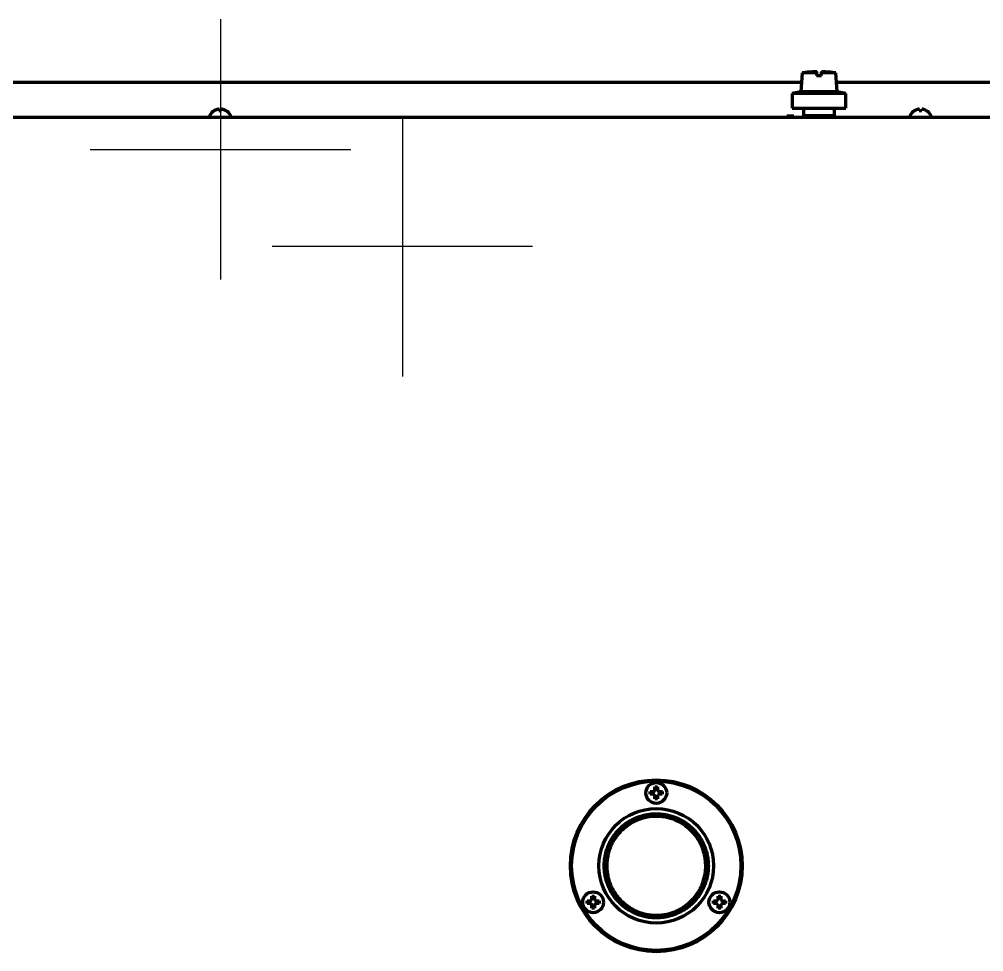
# Model space of a CAD drawing. Header units: inches. Extents: x -3077 to 7201, y 316 to 5463.
# Drawn here: x 3187.7 to 3558.1, y 1000.3 to 1358.5 of the extents above; entities that cross this region are included whole.
import ezdxf

# ---------------------------------------------------------------- set-up
doc = ezdxf.new("R2010")
doc.units = ezdxf.units.IN
doc.layers.add('GEOM', color=7, linetype='Continuous')

# ---------------------------------------------------------------- blocks, each defined once
blk = doc.blocks.new('A$C0B5A562A')
at = {"color": 6}
for p, q in [((0, 50), (0, -50)), ((-50, 0), (50, 0))]:
    blk.add_line(p, q, dxfattribs=at)
blk = doc.blocks.new('A$C76516A4E')
at = {"color": 3}
for p, q in [((0, 50), (0, -50)), ((-50, 0), (50, 0))]:
    blk.add_line(p, q, dxfattribs=at)

msp = doc.modelspace()

# ---------------------------------------------------------------- linework, layer by layer
at = {"linetype": 'Continuous', "lineweight": 70}
for p, q in [((3488.35, 1337.88), (3487.84, 1330.59)), ((3493.85, 1337.88), (3488.35, 1337.88)), ((3493.85, 1337.88), (3493.85, 1336.87)), ((3501.35, 1337.88), (3495.85, 1337.88)), ((3495.85, 1336.87), (3495.85, 1337.88)), ((3501.86, 1330.59), (3501.35, 1337.88)), ((2825.35, 1334.39), (3488.1, 1334.39)), ((3493.85, 1336.87), (3495.85, 1336.87)), ((3501.59, 1334.39), (3704.35, 1334.39)), ((3487.84, 1330.59), (3484.52, 1330)), ((3484.52, 1330), (3484.52, 1324.4)), ((3505.18, 1330), (3484.52, 1330)), ((3501.86, 1330.59), (3487.84, 1330.59)), ((3505.18, 1330), (3501.86, 1330.59)), ((3505.18, 1324.4), (3505.18, 1330)), ((3262.55, 1323.35), (3262.55, 1323.38)), ((3267.15, 1323.38), (3267.15, 1323.35)), ((3484.52, 1324.4), (3494.85, 1324.4)), ((3489.05, 1324.4), (3488.85, 1324.2)), ((3494.85, 1324.2), (3488.85, 1324.2)), ((3488.85, 1324.2), (3488.85, 1321.4)), ((3494.85, 1324.4), (3505.18, 1324.4)), ((3500.85, 1324.2), (3494.85, 1324.2)), ((3500.85, 1324.2), (3500.65, 1324.4)), ((3500.85, 1321.4), (3500.85, 1324.2)), ((3531.55, 1323.35), (3531.55, 1323.38)), ((3536.15, 1323.38), (3536.15, 1323.35)), ((2819.35, 1320.9), (3710.35, 1320.9)), ((3260.85, 1321.5), (3260.85, 1321.3)), ((3268.85, 1321.3), (3268.85, 1321.5)), ((3482.5, 1321.4), (3485.2, 1321.4)), ((3482.5, 1321.4), (3482.5, 1320.9)), ((3485.2, 1320.9), (3485.2, 1321.4)), ((3494.85, 1321.4), (3488.85, 1321.4)), ((3488.85, 1321.4), (3489.35, 1320.9)), ((3500.85, 1321.4), (3494.85, 1321.4)), ((3500.35, 1320.9), (3500.85, 1321.4)), ((3529.85, 1321.5), (3529.85, 1321.3)), ((3537.85, 1321.3), (3537.85, 1321.5)), ((3430.05, 1061.3), (3430.05, 1061.8)), ((3430.05, 1060.8), (3430.05, 1061.3)), ((3434.65, 1061.8), (3434.65, 1061.3)), ((3434.65, 1061.3), (3434.65, 1060.8)), ((3419.85, 1047.61), (3419.85, 1048.91)), ((3444.85, 1048.91), (3444.85, 1047.61)), ((3416.74, 1045.8), (3418.04, 1045.8)), ((3446.66, 1045.8), (3447.96, 1045.8)), ((3412.54, 1034.9), (3412.53, 1034.9)), ((3405.8, 1019.3), (3405.8, 1019.8)), ((3405.8, 1018.8), (3405.8, 1019.3)), ((3410.4, 1019.8), (3410.4, 1019.3)), ((3410.4, 1019.3), (3410.4, 1018.8)), ((3418.04, 1020.8), (3416.74, 1020.8)), ((3419.85, 1017.69), (3419.85, 1018.99)), ((3444.85, 1018.99), (3444.85, 1017.69)), ((3447.96, 1020.8), (3446.66, 1020.8)), ((3454.3, 1019.3), (3454.3, 1019.8)), ((3454.3, 1018.8), (3454.3, 1019.3)), ((3458.9, 1019.8), (3458.9, 1019.3)), ((3458.9, 1019.3), (3458.9, 1018.8))]:
    msp.add_line(p, q, dxfattribs=at)
for centre, radius in [((3432.35, 1033.3), 33), ((3432.35, 1033.3), 32.5), ((3432.35, 1061.3), 4), ((3432.35, 1033.3), 22), ((3408.1, 1019.3), 4), ((3456.6, 1019.3), 4)]:
    msp.add_circle(centre, radius, dxfattribs=at)
for centre, radius, start, end in [((3496.35, 1278.42), 60, 92.3861, 97.663), ((3493.35, 1278.42), 60, 82.337, 87.6114), ((3265.05, 1319.28), 4.8, 121.3727, 149.6988), ((3264.65, 1319.28), 4.8, 30.3012, 58.6273), ((3534.05, 1319.28), 4.8, 121.3727, 149.6988), ((3533.65, 1319.28), 4.8, 30.3012, 58.6273), ((3261.25, 1321.5), 0.4, 149.6988, 180), ((3261.25, 1321.3), 0.4, 180, 270), ((3268.45, 1321.3), 0.4, 270, 0), ((3268.45, 1321.5), 0.4, 0, 30.3012), ((3530.25, 1321.5), 0.4, 149.6988, 180), ((3530.25, 1321.3), 0.4, 180, 270), ((3537.45, 1321.3), 0.4, 270, 0), ((3537.45, 1321.5), 0.4, 0, 30.3012), ((3432.35, 1033.3), 19.88, 60, 130.8581), ((3432.35, 1033.3), 20, 128.6822, 141.3178), ((3432.35, 1033.3), 19.88, 319.0931, 60), ((3432.35, 1033.3), 20, 38.6822, 51.3178), ((3432.35, 1033.3), 19.88, 139.0087, 218.3944), ((3432.35, 1033.3), 19, 131.1395, 138.8605), ((3432.35, 1033.3), 19, 41.1395, 48.8605), ((3432.35, 1033.3), 20, 218.6822, 231.3178), ((3432.35, 1033.3), 19, 221.1395, 228.8605), ((3432.35, 1033.3), 19, 311.1395, 318.8605), ((3432.35, 1033.3), 20, 308.6822, 321.3178), ((3432.35, 1033.3), 19.88, 229.0538, 259.305)]:
    msp.add_arc(centre, radius, start, end, dxfattribs=at)
for points, knots in [([(3493.85, 1338.37), (3493.85, 1338.37), (3493.85, 1338.37), (3493.85, 1338.37), (3493.85, 1338.36), (3493.85, 1338.36), (3493.85, 1338.35), (3493.85, 1338.33), (3493.85, 1338.32), (3493.85, 1338.29), (3493.85, 1338.27), (3493.85, 1338.23), (3493.85, 1338.18), (3493.85, 1338.13), (3493.85, 1338.06), (3493.85, 1337.98), (3493.85, 1337.92), (3493.85, 1337.88)], [0, 0, 0, 0, 0.001093, 0.072443, 0.143794, 0.215144, 0.286495, 0.357845, 0.429196, 0.500546, 0.571897, 0.643247, 0.714598, 0.785948, 0.857299, 0.928649, 1, 1, 1, 1]), ([(3495.85, 1337.88), (3495.85, 1337.92), (3495.85, 1337.98), (3495.85, 1338.06), (3495.85, 1338.13), (3495.85, 1338.18), (3495.85, 1338.23), (3495.85, 1338.27), (3495.85, 1338.29), (3495.85, 1338.32), (3495.85, 1338.33), (3495.85, 1338.35), (3495.85, 1338.36), (3495.85, 1338.36), (3495.85, 1338.37), (3495.85, 1338.37), (3495.85, 1338.37)], [0, 0, 0, 0, 0.071482, 0.142964, 0.214447, 0.285929, 0.357411, 0.428893, 0.500375, 0.571857, 0.64334, 0.714822, 0.786304, 0.857786, 0.929268, 1, 1, 1, 1]), ([(3264.35, 1323.35), (3264.35, 1323.47), (3264.35, 1323.58), (3264.35, 1323.72), (3264.35, 1323.76), (3264.35, 1323.83), (3264.35, 1323.87), (3264.35, 1323.9)], [0, 0, 0, 0, 0.5, 0.5, 0.75, 0.75, 1, 1, 1, 1]), ([(3267.15, 1323.35), (3266.95, 1323.47), (3266.74, 1323.58), (3266.41, 1323.72), (3266.3, 1323.76), (3266.08, 1323.83), (3265.97, 1323.87), (3265.85, 1323.9)], [0, 0, 0, 0, 0.5, 0.5, 0.75, 0.75, 1, 1, 1, 1]), ([(3533.35, 1323.35), (3533.35, 1323.47), (3533.35, 1323.58), (3533.35, 1323.72), (3533.35, 1323.76), (3533.35, 1323.83), (3533.35, 1323.87), (3533.35, 1323.9)], [0, 0, 0, 0, 0.5, 0.5, 0.75, 0.75, 1, 1, 1, 1]), ([(3536.15, 1323.35), (3535.95, 1323.47), (3535.74, 1323.58), (3535.41, 1323.72), (3535.3, 1323.76), (3535.08, 1323.83), (3534.97, 1323.87), (3534.85, 1323.9)], [0, 0, 0, 0, 0.5, 0.5, 0.75, 0.75, 1, 1, 1, 1]), ([(3432.85, 1063.6), (3432.85, 1063.4), (3432.85, 1063.19), (3432.85, 1062.86), (3432.85, 1062.75), (3432.85, 1062.53), (3432.85, 1062.42), (3432.85, 1062.3)], [0, 0, 0, 0, 0.5, 0.5, 0.75, 0.75, 1, 1, 1, 1]), ([(3430.05, 1061.8), (3430.26, 1061.8), (3430.46, 1061.8), (3430.79, 1061.8), (3430.9, 1061.8), (3431.12, 1061.8), (3431.24, 1061.8), (3431.35, 1061.8)], [0, 0, 0, 0, 0.5, 0.5, 0.75, 0.75, 1, 1, 1, 1]), ([(3431.85, 1059), (3431.85, 1059.2), (3431.85, 1059.41), (3431.85, 1059.74), (3431.85, 1059.85), (3431.85, 1060.07), (3431.85, 1060.19), (3431.85, 1060.3)], [0, 0, 0, 0, 0.5, 0.5, 0.75, 0.75, 1, 1, 1, 1]), ([(3434.65, 1060.8), (3434.45, 1060.8), (3434.24, 1060.8), (3433.91, 1060.8), (3433.8, 1060.8), (3433.58, 1060.8), (3433.47, 1060.8), (3433.35, 1060.8)], [0, 0, 0, 0, 0.5, 0.5, 0.75, 0.75, 1, 1, 1, 1]), ([(3419.85, 1048.91), (3419.85, 1048.91), (3419.87, 1048.92), (3419.91, 1048.96), (3419.94, 1048.99), (3420, 1049.03), (3420.01, 1049.04), (3420.03, 1049.06), (3420.07, 1049.09), (3420.12, 1049.12), (3420.21, 1049.19), (3420.27, 1049.24), (3420.42, 1049.35), (3420.5, 1049.41), (3420.68, 1049.54), (3420.77, 1049.61), (3420.96, 1049.74), (3421.06, 1049.81), (3421.26, 1049.95), (3421.37, 1050.02), (3421.59, 1050.16), (3421.7, 1050.23), (3421.88, 1050.34), (3421.97, 1050.39), (3422.06, 1050.45), (3422.12, 1050.48), (3422.15, 1050.5), (3422.42, 1050.66), (3422.67, 1050.81), (3423.19, 1051.08), (3423.46, 1051.22), (3424.02, 1051.48), (3424.3, 1051.61), (3424.73, 1051.79), (3424.88, 1051.85), (3425.1, 1051.94), (3425.18, 1051.97), (3425.33, 1052.03), (3425.41, 1052.06), (3425.79, 1052.2), (3426.09, 1052.3), (3426.72, 1052.49), (3427.04, 1052.58), (3427.67, 1052.75), (3428, 1052.82), (3428.65, 1052.96), (3428.98, 1053.02), (3429.4, 1053.08), (3429.49, 1053.09), (3429.65, 1053.12), (3429.91, 1053.15), (3430.16, 1053.18), (3430.67, 1053.23), (3431.34, 1053.28), (3432.35, 1053.31), (3433.37, 1053.28), (3434.04, 1053.23), (3434.47, 1053.19), (3434.55, 1053.18), (3434.72, 1053.16), (3434.97, 1053.13), (3435.23, 1053.09), (3435.73, 1053.02), (3436.05, 1052.96), (3436.71, 1052.82), (3437.03, 1052.75), (3437.67, 1052.58), (3437.98, 1052.5), (3438.61, 1052.3), (3438.91, 1052.2), (3439.29, 1052.06), (3439.37, 1052.03), (3439.52, 1051.97), (3439.74, 1051.89), (3439.97, 1051.8), (3440.4, 1051.61), (3440.69, 1051.48), (3441.24, 1051.22), (3441.51, 1051.09), (3442.03, 1050.81), (3442.28, 1050.67), (3442.59, 1050.48), (3442.65, 1050.45), (3442.77, 1050.38), (3442.82, 1050.34), (3443, 1050.23), (3443.11, 1050.16), (3443.33, 1050.02), (3443.44, 1049.95), (3443.65, 1049.81), (3443.74, 1049.74), (3443.86, 1049.66), (3443.89, 1049.64), (3443.94, 1049.61), (3444, 1049.56), (3444.07, 1049.51), (3444.2, 1049.41), (3444.28, 1049.36), (3444.43, 1049.24), (3444.5, 1049.19), (3444.57, 1049.13), (3444.59, 1049.12), (3444.62, 1049.1), (3444.63, 1049.09), (3444.67, 1049.06), (3444.69, 1049.04), (3444.76, 1048.99), (3444.79, 1048.96), (3444.82, 1048.94), (3444.83, 1048.93), (3444.84, 1048.93), (3444.84, 1048.92), (3444.85, 1048.92), (3444.85, 1048.91), (3444.85, 1048.91)], [0, 0, 0, 0, 0.015003, 0.015003, 0.030643, 0.030643, 0.034552, 0.034552, 0.038462, 0.046282, 0.046282, 0.061921, 0.061921, 0.07756, 0.07756, 0.0932, 0.0932, 0.108839, 0.108839, 0.124478, 0.124478, 0.140118, 0.140118, 0.147937, 0.151847, 0.151847, 0.155757, 0.155757, 0.187036, 0.187036, 0.218314, 0.218314, 0.249593, 0.249593, 0.265232, 0.265232, 0.273052, 0.273052, 0.280872, 0.280872, 0.31215, 0.31215, 0.343429, 0.343429, 0.374707, 0.374707, 0.405986, 0.405986, 0.413806, 0.413806, 0.421625, 0.437265, 0.437265, 0.468543, 0.499822, 0.531101, 0.562379, 0.562379, 0.570199, 0.570199, 0.578018, 0.593658, 0.593658, 0.624936, 0.624936, 0.656215, 0.656215, 0.687494, 0.687494, 0.718772, 0.718772, 0.726592, 0.726592, 0.734412, 0.750051, 0.750051, 0.78133, 0.78133, 0.812608, 0.812608, 0.843887, 0.843887, 0.851706, 0.851706, 0.859526, 0.859526, 0.875165, 0.875165, 0.890805, 0.890805, 0.906444, 0.906444, 0.910354, 0.910354, 0.914264, 0.922083, 0.922083, 0.937723, 0.937723, 0.953362, 0.953362, 0.957272, 0.957272, 0.961182, 0.961182, 0.969001, 0.969001, 0.984641, 0.984641, 0.98855, 0.98855, 0.99246, 0.99246, 1, 1, 1, 1]), ([(3444.85, 1047.61), (3444.85, 1047.61), (3444.84, 1047.62), (3444.79, 1047.66), (3444.76, 1047.69), (3444.7, 1047.74), (3444.69, 1047.75), (3444.67, 1047.77), (3444.63, 1047.8), (3444.59, 1047.84), (3444.5, 1047.91), (3444.43, 1047.97), (3444.32, 1048.06), (3444.28, 1048.09), (3444.22, 1048.14), (3444.2, 1048.16), (3444.15, 1048.19), (3444.13, 1048.21), (3444.02, 1048.29), (3443.93, 1048.36), (3443.74, 1048.51), (3443.65, 1048.58), (3443.44, 1048.73), (3443.34, 1048.8), (3443.12, 1048.96), (3443.01, 1049.03), (3442.83, 1049.15), (3442.78, 1049.19), (3442.69, 1049.24), (3442.66, 1049.26), (3442.6, 1049.3), (3442.57, 1049.32), (3442.29, 1049.49), (3442.04, 1049.65), (3441.53, 1049.94), (3441.26, 1050.09), (3440.71, 1050.37), (3440.43, 1050.5), (3439.99, 1050.7), (3439.85, 1050.76), (3439.62, 1050.86), (3439.55, 1050.89), (3439.4, 1050.95), (3439.32, 1050.98), (3438.94, 1051.13), (3438.63, 1051.24), (3438.01, 1051.44), (3437.69, 1051.54), (3437.05, 1051.71), (3436.73, 1051.79), (3436.07, 1051.94), (3435.73, 1052), (3435.31, 1052.07), (3435.23, 1052.08), (3435.06, 1052.11), (3434.81, 1052.14), (3434.55, 1052.17), (3434.04, 1052.23), (3433.37, 1052.28), (3432.69, 1052.3), (3432.01, 1052.3), (3431.66, 1052.29), (3431.15, 1052.26), (3430.9, 1052.25), (3430.64, 1052.22), (3430.47, 1052.21), (3430.38, 1052.2), (3429.96, 1052.15), (3429.62, 1052.11), (3428.95, 1052), (3428.62, 1051.93), (3427.97, 1051.79), (3427.64, 1051.71), (3427, 1051.54), (3426.69, 1051.44), (3426.22, 1051.28), (3426.06, 1051.23), (3425.83, 1051.15), (3425.75, 1051.12), (3425.6, 1051.06), (3425.52, 1051.03), (3425.14, 1050.88), (3424.85, 1050.76), (3424.27, 1050.5), (3423.99, 1050.36), (3423.44, 1050.09), (3423.18, 1049.94), (3422.66, 1049.65), (3422.41, 1049.5), (3422.11, 1049.31), (3422.05, 1049.27), (3421.93, 1049.19), (3421.88, 1049.15), (3421.7, 1049.04), (3421.59, 1048.96), (3421.37, 1048.81), (3421.26, 1048.73), (3421.06, 1048.58), (3420.96, 1048.51), (3420.84, 1048.42), (3420.82, 1048.4), (3420.77, 1048.36), (3420.75, 1048.34), (3420.68, 1048.29), (3420.63, 1048.26), (3420.51, 1048.16), (3420.43, 1048.09), (3420.28, 1047.97), (3420.21, 1047.91), (3420.12, 1047.84), (3420.09, 1047.81), (3420.05, 1047.78), (3420.04, 1047.77), (3420.01, 1047.75), (3420, 1047.74), (3419.95, 1047.69), (3419.91, 1047.66), (3419.86, 1047.62), (3419.85, 1047.61), (3419.85, 1047.61)], [0, 0, 0, 0, 0.015015, 0.015015, 0.030652, 0.030652, 0.034561, 0.034561, 0.03847, 0.046289, 0.046289, 0.061926, 0.061926, 0.069744, 0.069744, 0.073654, 0.073654, 0.077563, 0.077563, 0.0932, 0.0932, 0.108837, 0.108837, 0.124474, 0.124474, 0.140111, 0.140111, 0.147929, 0.147929, 0.151839, 0.151839, 0.155748, 0.155748, 0.187022, 0.187022, 0.218296, 0.218296, 0.24957, 0.24957, 0.265207, 0.265207, 0.273025, 0.273025, 0.280844, 0.280844, 0.312118, 0.312118, 0.343392, 0.343392, 0.374666, 0.374666, 0.40594, 0.40594, 0.413758, 0.413758, 0.421577, 0.437214, 0.437214, 0.468488, 0.499762, 0.499762, 0.531036, 0.531036, 0.546673, 0.554491, 0.554491, 0.56231, 0.56231, 0.593584, 0.593584, 0.624858, 0.624858, 0.656132, 0.656132, 0.687406, 0.687406, 0.703043, 0.703043, 0.710861, 0.710861, 0.71868, 0.71868, 0.749954, 0.749954, 0.781228, 0.781228, 0.812502, 0.812502, 0.843776, 0.843776, 0.851594, 0.851594, 0.859413, 0.859413, 0.87505, 0.87505, 0.890687, 0.890687, 0.906324, 0.906324, 0.910233, 0.910233, 0.914142, 0.914142, 0.921961, 0.921961, 0.937597, 0.937597, 0.953234, 0.953234, 0.961053, 0.961053, 0.964962, 0.964962, 0.968871, 0.968871, 0.984508, 0.984508, 1, 1, 1, 1]), ([(3416.74, 1020.8), (3416.74, 1020.8), (3416.73, 1020.81), (3416.69, 1020.86), (3416.67, 1020.89), (3416.62, 1020.95), (3416.61, 1020.96), (3416.6, 1020.98), (3416.57, 1021.02), (3416.53, 1021.06), (3416.46, 1021.16), (3416.41, 1021.22), (3416.3, 1021.37), (3416.24, 1021.45), (3416.11, 1021.63), (3416.05, 1021.72), (3415.91, 1021.91), (3415.85, 1022.01), (3415.71, 1022.21), (3415.64, 1022.32), (3415.5, 1022.54), (3415.42, 1022.65), (3415.32, 1022.82), (3415.26, 1022.91), (3415.21, 1023), (3415.17, 1023.06), (3415.15, 1023.09), (3414.99, 1023.37), (3414.85, 1023.62), (3414.57, 1024.14), (3414.43, 1024.41), (3414.17, 1024.96), (3414.04, 1025.24), (3413.86, 1025.68), (3413.8, 1025.83), (3413.71, 1026.05), (3413.68, 1026.12), (3413.63, 1026.28), (3413.6, 1026.35), (3413.46, 1026.73), (3413.35, 1027.04), (3413.16, 1027.66), (3413.07, 1027.98), (3412.91, 1028.62), (3412.83, 1028.94), (3412.7, 1029.6), (3412.64, 1029.93), (3412.57, 1030.35), (3412.56, 1030.43), (3412.54, 1030.6), (3412.5, 1030.85), (3412.47, 1031.1), (3412.42, 1031.61), (3412.39, 1031.95), (3412.37, 1032.46), (3412.36, 1032.63), (3412.35, 1032.97), (3412.35, 1033.14), (3412.35, 1033.66), (3412.36, 1034), (3412.4, 1034.68), (3412.45, 1035.35), (3412.53, 1036.01), (3412.64, 1036.68), (3412.7, 1037.01), (3412.8, 1037.5), (3412.83, 1037.66), (3412.89, 1037.9), (3412.91, 1037.98), (3412.95, 1038.15), (3412.97, 1038.23), (3413.07, 1038.63), (3413.16, 1038.95), (3413.36, 1039.57), (3413.46, 1039.87), (3413.68, 1040.47), (3413.8, 1040.77), (3414.04, 1041.35), (3414.17, 1041.63), (3414.36, 1042.04), (3414.43, 1042.18), (3414.53, 1042.38), (3414.57, 1042.45), (3414.64, 1042.58), (3414.67, 1042.65), (3414.85, 1042.98), (3414.99, 1043.23), (3415.21, 1043.6), (3415.28, 1043.72), (3415.42, 1043.95), (3415.49, 1044.06), (3415.6, 1044.23), (3415.64, 1044.28), (3415.71, 1044.39), (3415.74, 1044.44), (3415.85, 1044.6), (3415.91, 1044.7), (3416.05, 1044.89), (3416.11, 1044.98), (3416.24, 1045.15), (3416.3, 1045.23), (3416.37, 1045.32), (3416.38, 1045.34), (3416.41, 1045.38), (3416.42, 1045.39), (3416.46, 1045.44), (3416.49, 1045.48), (3416.56, 1045.57), (3416.6, 1045.62), (3416.65, 1045.69), (3416.66, 1045.71), (3416.68, 1045.73), (3416.69, 1045.74), (3416.7, 1045.75), (3416.71, 1045.76), (3416.73, 1045.79), (3416.74, 1045.8), (3416.74, 1045.8)], [0, 0, 0, 0, 0.015001, 0.015001, 0.030638, 0.030638, 0.034548, 0.034548, 0.038457, 0.046276, 0.046276, 0.061913, 0.061913, 0.07755, 0.07755, 0.093188, 0.093188, 0.108825, 0.108825, 0.124463, 0.124463, 0.1401, 0.1401, 0.147919, 0.151828, 0.151828, 0.155737, 0.155737, 0.187012, 0.187012, 0.218287, 0.218287, 0.249561, 0.249561, 0.265199, 0.265199, 0.273017, 0.273017, 0.280836, 0.280836, 0.312111, 0.312111, 0.343385, 0.343385, 0.37466, 0.37466, 0.405935, 0.405935, 0.413753, 0.413753, 0.421572, 0.437209, 0.437209, 0.468484, 0.468484, 0.484122, 0.484122, 0.499759, 0.499759, 0.531034, 0.531034, 0.562308, 0.593583, 0.593583, 0.624858, 0.624858, 0.640495, 0.640495, 0.648314, 0.648314, 0.656132, 0.656132, 0.687407, 0.687407, 0.718682, 0.718682, 0.749956, 0.749956, 0.781231, 0.781231, 0.796868, 0.796868, 0.804687, 0.804687, 0.812506, 0.812506, 0.84378, 0.84378, 0.859418, 0.859418, 0.875055, 0.875055, 0.882874, 0.882874, 0.890693, 0.890693, 0.90633, 0.90633, 0.921967, 0.921967, 0.937605, 0.937605, 0.941514, 0.941514, 0.945423, 0.945423, 0.953242, 0.953242, 0.968879, 0.968879, 0.976698, 0.976698, 0.980607, 0.980607, 0.984517, 0.984517, 1, 1, 1, 1]), ([(3418.04, 1045.8), (3418.04, 1045.8), (3418.03, 1045.79), (3417.99, 1045.74), (3417.96, 1045.71), (3417.91, 1045.65), (3417.9, 1045.64), (3417.88, 1045.62), (3417.85, 1045.58), (3417.82, 1045.54), (3417.74, 1045.44), (3417.68, 1045.38), (3417.59, 1045.27), (3417.56, 1045.23), (3417.51, 1045.17), (3417.5, 1045.15), (3417.46, 1045.1), (3417.45, 1045.08), (3417.36, 1044.97), (3417.29, 1044.88), (3417.15, 1044.7), (3417.07, 1044.6), (3416.93, 1044.39), (3416.85, 1044.29), (3416.7, 1044.07), (3416.62, 1043.96), (3416.51, 1043.79), (3416.47, 1043.73), (3416.41, 1043.64), (3416.39, 1043.61), (3416.35, 1043.55), (3416.33, 1043.52), (3416.16, 1043.25), (3416.01, 1043), (3415.71, 1042.48), (3415.57, 1042.21), (3415.29, 1041.66), (3415.15, 1041.38), (3414.96, 1040.95), (3414.89, 1040.8), (3414.8, 1040.58), (3414.77, 1040.5), (3414.71, 1040.35), (3414.68, 1040.28), (3414.53, 1039.9), (3414.42, 1039.59), (3414.21, 1038.97), (3414.12, 1038.65), (3413.94, 1038.01), (3413.86, 1037.68), (3413.72, 1037.03), (3413.65, 1036.69), (3413.59, 1036.27), (3413.57, 1036.19), (3413.55, 1036.02), (3413.51, 1035.77), (3413.48, 1035.51), (3413.43, 1035), (3413.4, 1034.66), (3413.37, 1034.15), (3413.36, 1033.98), (3413.35, 1033.63), (3413.35, 1033.46), (3413.35, 1032.94), (3413.36, 1032.6), (3413.4, 1031.92), (3413.46, 1031.24), (3413.55, 1030.57), (3413.65, 1029.91), (3413.72, 1029.58), (3413.83, 1029.08), (3413.86, 1028.92), (3413.92, 1028.67), (3413.94, 1028.59), (3413.99, 1028.43), (3414.01, 1028.35), (3414.12, 1027.95), (3414.22, 1027.63), (3414.42, 1027.01), (3414.53, 1026.7), (3414.77, 1026.1), (3414.89, 1025.81), (3415.15, 1025.23), (3415.28, 1024.95), (3415.5, 1024.53), (3415.57, 1024.4), (3415.71, 1024.13), (3415.79, 1023.99), (3416.01, 1023.6), (3416.16, 1023.35), (3416.39, 1022.99), (3416.47, 1022.88), (3416.62, 1022.65), (3416.7, 1022.53), (3416.81, 1022.37), (3416.85, 1022.32), (3416.91, 1022.24), (3416.92, 1022.21), (3416.96, 1022.16), (3416.98, 1022.13), (3417.07, 1022), (3417.15, 1021.91), (3417.29, 1021.72), (3417.36, 1021.63), (3417.5, 1021.46), (3417.56, 1021.38), (3417.64, 1021.28), (3417.65, 1021.26), (3417.68, 1021.23), (3417.72, 1021.17), (3417.77, 1021.13), (3417.84, 1021.04), (3417.89, 1020.98), (3417.93, 1020.93), (3417.94, 1020.92), (3417.96, 1020.9), (3417.97, 1020.89), (3417.99, 1020.86), (3418, 1020.85), (3418.03, 1020.81), (3418.04, 1020.8), (3418.04, 1020.8)], [0, 0, 0, 0, 0.015014, 0.015014, 0.030651, 0.030651, 0.034561, 0.034561, 0.03847, 0.046288, 0.046288, 0.061925, 0.061925, 0.069744, 0.069744, 0.073653, 0.073653, 0.077562, 0.077562, 0.093199, 0.093199, 0.108837, 0.108837, 0.124474, 0.124474, 0.140111, 0.140111, 0.147929, 0.147929, 0.151838, 0.151838, 0.155748, 0.155748, 0.187022, 0.187022, 0.218296, 0.218296, 0.24957, 0.24957, 0.265207, 0.265207, 0.273025, 0.273025, 0.280844, 0.280844, 0.312118, 0.312118, 0.343392, 0.343392, 0.374666, 0.374666, 0.40594, 0.40594, 0.413759, 0.413759, 0.421577, 0.437214, 0.437214, 0.468488, 0.468488, 0.484125, 0.484125, 0.499762, 0.499762, 0.531036, 0.531036, 0.56231, 0.593584, 0.593584, 0.624858, 0.624858, 0.640495, 0.640495, 0.648314, 0.648314, 0.656132, 0.656132, 0.687406, 0.687406, 0.718681, 0.718681, 0.749955, 0.749955, 0.781229, 0.781229, 0.796866, 0.796866, 0.812503, 0.812503, 0.843777, 0.843777, 0.859414, 0.859414, 0.875051, 0.875051, 0.882869, 0.882869, 0.886779, 0.886779, 0.890688, 0.890688, 0.906325, 0.906325, 0.921962, 0.921962, 0.937599, 0.937599, 0.941508, 0.941508, 0.945417, 0.953236, 0.953236, 0.968873, 0.968873, 0.972782, 0.972782, 0.976691, 0.976691, 0.98451, 0.98451, 1, 1, 1, 1]), ([(3446.66, 1020.8), (3446.66, 1020.8), (3446.67, 1020.81), (3446.71, 1020.86), (3446.74, 1020.89), (3446.79, 1020.95), (3446.8, 1020.96), (3446.82, 1020.99), (3446.85, 1021.02), (3446.89, 1021.07), (3446.97, 1021.16), (3447.02, 1021.23), (3447.11, 1021.34), (3447.14, 1021.38), (3447.19, 1021.44), (3447.21, 1021.46), (3447.24, 1021.5), (3447.26, 1021.52), (3447.34, 1021.63), (3447.41, 1021.72), (3447.56, 1021.91), (3447.63, 1022), (3447.78, 1022.21), (3447.85, 1022.31), (3448.01, 1022.53), (3448.08, 1022.64), (3448.2, 1022.82), (3448.24, 1022.88), (3448.29, 1022.96), (3448.31, 1022.99), (3448.35, 1023.05), (3448.37, 1023.08), (3448.54, 1023.36), (3448.7, 1023.61), (3448.99, 1024.12), (3449.14, 1024.39), (3449.42, 1024.94), (3449.55, 1025.22), (3449.75, 1025.65), (3449.81, 1025.8), (3449.9, 1026.02), (3449.93, 1026.1), (3450, 1026.25), (3450.03, 1026.32), (3450.17, 1026.7), (3450.28, 1027.01), (3450.49, 1027.64), (3450.59, 1027.95), (3450.76, 1028.59), (3450.84, 1028.92), (3450.99, 1029.57), (3451.05, 1029.91), (3451.12, 1030.33), (3451.13, 1030.41), (3451.16, 1030.58), (3451.19, 1030.84), (3451.22, 1031.09), (3451.28, 1031.6), (3451.31, 1031.94), (3451.33, 1032.45), (3451.34, 1032.63), (3451.35, 1032.97), (3451.35, 1033.14), (3451.35, 1033.66), (3451.34, 1034), (3451.3, 1034.68), (3451.25, 1035.36), (3451.16, 1036.03), (3451.05, 1036.7), (3450.99, 1037.03), (3450.88, 1037.52), (3450.84, 1037.68), (3450.78, 1037.93), (3450.76, 1038.01), (3450.72, 1038.17), (3450.7, 1038.25), (3450.58, 1038.66), (3450.49, 1038.97), (3450.28, 1039.6), (3450.17, 1039.9), (3449.94, 1040.5), (3449.81, 1040.79), (3449.56, 1041.37), (3449.42, 1041.65), (3449.21, 1042.07), (3449.14, 1042.2), (3448.99, 1042.47), (3448.92, 1042.61), (3448.69, 1043), (3448.54, 1043.25), (3448.31, 1043.61), (3448.24, 1043.73), (3448.08, 1043.96), (3448.01, 1044.07), (3447.89, 1044.23), (3447.86, 1044.29), (3447.8, 1044.36), (3447.78, 1044.39), (3447.74, 1044.44), (3447.72, 1044.47), (3447.63, 1044.6), (3447.56, 1044.7), (3447.41, 1044.89), (3447.34, 1044.98), (3447.21, 1045.15), (3447.14, 1045.23), (3447.07, 1045.32), (3447.05, 1045.34), (3447.02, 1045.37), (3446.98, 1045.43), (3446.94, 1045.48), (3446.86, 1045.57), (3446.82, 1045.62), (3446.77, 1045.67), (3446.76, 1045.68), (3446.74, 1045.7), (3446.74, 1045.71), (3446.71, 1045.74), (3446.7, 1045.75), (3446.67, 1045.79), (3446.66, 1045.8), (3446.66, 1045.8)], [0, 0, 0, 0, 0.015014, 0.015014, 0.030651, 0.030651, 0.034561, 0.034561, 0.03847, 0.046288, 0.046288, 0.061925, 0.061925, 0.069744, 0.069744, 0.073653, 0.073653, 0.077562, 0.077562, 0.093199, 0.093199, 0.108837, 0.108837, 0.124474, 0.124474, 0.140111, 0.140111, 0.147929, 0.147929, 0.151838, 0.151838, 0.155748, 0.155748, 0.187022, 0.187022, 0.218296, 0.218296, 0.24957, 0.24957, 0.265207, 0.265207, 0.273025, 0.273025, 0.280844, 0.280844, 0.312118, 0.312118, 0.343392, 0.343392, 0.374666, 0.374666, 0.40594, 0.40594, 0.413759, 0.413759, 0.421577, 0.437214, 0.437214, 0.468488, 0.468488, 0.484125, 0.484125, 0.499762, 0.499762, 0.531036, 0.531036, 0.56231, 0.593584, 0.593584, 0.624858, 0.624858, 0.640495, 0.640495, 0.648314, 0.648314, 0.656132, 0.656132, 0.687406, 0.687406, 0.718681, 0.718681, 0.749955, 0.749955, 0.781229, 0.781229, 0.796866, 0.796866, 0.812503, 0.812503, 0.843777, 0.843777, 0.859414, 0.859414, 0.875051, 0.875051, 0.882869, 0.882869, 0.886779, 0.886779, 0.890688, 0.890688, 0.906325, 0.906325, 0.921962, 0.921962, 0.937599, 0.937599, 0.941508, 0.941508, 0.945417, 0.953236, 0.953236, 0.968873, 0.968873, 0.972782, 0.972782, 0.976691, 0.976691, 0.98451, 0.98451, 1, 1, 1, 1]), ([(3447.96, 1045.8), (3447.97, 1045.8), (3447.98, 1045.79), (3448.01, 1045.74), (3448.04, 1045.71), (3448.08, 1045.65), (3448.09, 1045.64), (3448.11, 1045.62), (3448.14, 1045.58), (3448.17, 1045.54), (3448.24, 1045.45), (3448.29, 1045.38), (3448.41, 1045.23), (3448.47, 1045.15), (3448.59, 1044.98), (3448.66, 1044.88), (3448.79, 1044.69), (3448.86, 1044.6), (3449, 1044.39), (3449.07, 1044.28), (3449.21, 1044.06), (3449.28, 1043.95), (3449.39, 1043.78), (3449.44, 1043.69), (3449.5, 1043.6), (3449.53, 1043.54), (3449.55, 1043.51), (3449.71, 1043.23), (3449.86, 1042.98), (3450.13, 1042.46), (3450.27, 1042.19), (3450.53, 1041.64), (3450.66, 1041.36), (3450.84, 1040.92), (3450.9, 1040.77), (3450.99, 1040.55), (3451.02, 1040.48), (3451.08, 1040.33), (3451.11, 1040.25), (3451.25, 1039.87), (3451.35, 1039.56), (3451.54, 1038.94), (3451.63, 1038.62), (3451.8, 1037.98), (3451.87, 1037.66), (3452.01, 1037.01), (3452.07, 1036.67), (3452.13, 1036.26), (3452.15, 1036.17), (3452.17, 1036), (3452.2, 1035.75), (3452.23, 1035.5), (3452.28, 1034.99), (3452.31, 1034.65), (3452.34, 1034.14), (3452.34, 1033.97), (3452.35, 1033.63), (3452.35, 1033.46), (3452.35, 1032.94), (3452.34, 1032.6), (3452.31, 1031.93), (3452.26, 1031.25), (3452.17, 1030.59), (3452.07, 1029.93), (3452.01, 1029.6), (3451.91, 1029.11), (3451.87, 1028.94), (3451.82, 1028.7), (3451.8, 1028.62), (3451.76, 1028.46), (3451.74, 1028.37), (3451.63, 1027.97), (3451.54, 1027.66), (3451.35, 1027.03), (3451.24, 1026.73), (3451.02, 1026.13), (3450.91, 1025.83), (3450.67, 1025.26), (3450.54, 1024.97), (3450.34, 1024.56), (3450.27, 1024.42), (3450.17, 1024.22), (3450.14, 1024.15), (3450.07, 1024.02), (3450.03, 1023.95), (3449.86, 1023.62), (3449.71, 1023.37), (3449.5, 1023.01), (3449.43, 1022.89), (3449.28, 1022.65), (3449.21, 1022.54), (3449.1, 1022.38), (3449.07, 1022.32), (3449, 1022.21), (3448.96, 1022.16), (3448.86, 1022.01), (3448.79, 1021.91), (3448.66, 1021.72), (3448.59, 1021.63), (3448.47, 1021.45), (3448.41, 1021.37), (3448.34, 1021.28), (3448.32, 1021.26), (3448.3, 1021.23), (3448.28, 1021.21), (3448.24, 1021.16), (3448.22, 1021.13), (3448.15, 1021.03), (3448.11, 1020.98), (3448.06, 1020.92), (3448.04, 1020.9), (3448.02, 1020.87), (3448.01, 1020.86), (3448, 1020.85), (3448, 1020.84), (3447.97, 1020.81), (3447.96, 1020.8), (3447.96, 1020.8)], [0, 0, 0, 0, 0.015001, 0.015001, 0.030638, 0.030638, 0.034548, 0.034548, 0.038457, 0.046276, 0.046276, 0.061913, 0.061913, 0.07755, 0.07755, 0.093188, 0.093188, 0.108825, 0.108825, 0.124463, 0.124463, 0.1401, 0.1401, 0.147919, 0.151828, 0.151828, 0.155737, 0.155737, 0.187012, 0.187012, 0.218287, 0.218287, 0.249561, 0.249561, 0.265199, 0.265199, 0.273017, 0.273017, 0.280836, 0.280836, 0.312111, 0.312111, 0.343385, 0.343385, 0.37466, 0.37466, 0.405935, 0.405935, 0.413753, 0.413753, 0.421572, 0.437209, 0.437209, 0.468484, 0.468484, 0.484122, 0.484122, 0.499759, 0.499759, 0.531034, 0.531034, 0.562308, 0.593583, 0.593583, 0.624858, 0.624858, 0.640495, 0.640495, 0.648314, 0.648314, 0.656132, 0.656132, 0.687407, 0.687407, 0.718682, 0.718682, 0.749956, 0.749956, 0.781231, 0.781231, 0.796868, 0.796868, 0.804687, 0.804687, 0.812506, 0.812506, 0.84378, 0.84378, 0.859418, 0.859418, 0.875055, 0.875055, 0.882874, 0.882874, 0.890693, 0.890693, 0.90633, 0.90633, 0.921967, 0.921967, 0.937605, 0.937605, 0.941514, 0.941514, 0.945423, 0.945423, 0.953242, 0.953242, 0.968879, 0.968879, 0.976698, 0.976698, 0.980607, 0.980607, 0.984517, 0.984517, 1, 1, 1, 1]), ([(3405.8, 1019.8), (3406.01, 1019.8), (3406.22, 1019.8), (3406.54, 1019.8), (3406.65, 1019.8), (3406.87, 1019.8), (3406.99, 1019.8), (3407.1, 1019.8)], [0, 0, 0, 0, 0.5, 0.5, 0.75, 0.75, 1, 1, 1, 1]), ([(3408.6, 1021.6), (3408.6, 1021.4), (3408.6, 1021.19), (3408.6, 1020.86), (3408.6, 1020.75), (3408.6, 1020.53), (3408.6, 1020.42), (3408.6, 1020.3)], [0, 0, 0, 0, 0.5, 0.5, 0.75, 0.75, 1, 1, 1, 1]), ([(3410.4, 1018.8), (3410.2, 1018.8), (3409.99, 1018.8), (3409.67, 1018.8), (3409.56, 1018.8), (3409.33, 1018.8), (3409.22, 1018.8), (3409.1, 1018.8)], [0, 0, 0, 0, 0.5, 0.5, 0.75, 0.75, 1, 1, 1, 1]), ([(3419.85, 1018.99), (3419.85, 1018.99), (3419.87, 1018.98), (3419.91, 1018.94), (3419.95, 1018.91), (3420, 1018.86), (3420.01, 1018.85), (3420.04, 1018.83), (3420.08, 1018.8), (3420.12, 1018.76), (3420.21, 1018.69), (3420.28, 1018.63), (3420.39, 1018.54), (3420.43, 1018.51), (3420.49, 1018.46), (3420.51, 1018.44), (3420.55, 1018.41), (3420.57, 1018.39), (3420.68, 1018.31), (3420.77, 1018.24), (3420.96, 1018.1), (3421.06, 1018.02), (3421.26, 1017.87), (3421.37, 1017.8), (3421.59, 1017.65), (3421.7, 1017.57), (3421.87, 1017.45), (3421.93, 1017.41), (3422.02, 1017.36), (3422.05, 1017.34), (3422.11, 1017.3), (3422.14, 1017.28), (3422.41, 1017.11), (3422.66, 1016.96), (3423.18, 1016.66), (3423.45, 1016.52), (3423.99, 1016.23), (3424.28, 1016.1), (3424.71, 1015.9), (3424.86, 1015.84), (3425.08, 1015.75), (3425.16, 1015.72), (3425.31, 1015.65), (3425.38, 1015.62), (3425.76, 1015.48), (3426.07, 1015.37), (3426.7, 1015.16), (3427.01, 1015.06), (3427.65, 1014.89), (3427.98, 1014.81), (3428.64, 1014.66), (3428.97, 1014.6), (3429.39, 1014.53), (3429.48, 1014.52), (3429.64, 1014.49), (3429.9, 1014.46), (3430.15, 1014.43), (3430.66, 1014.37), (3431.34, 1014.32), (3432.02, 1014.3), (3432.7, 1014.3), (3433.04, 1014.31), (3433.55, 1014.34), (3433.81, 1014.36), (3434.06, 1014.38), (3434.23, 1014.39), (3434.32, 1014.4), (3434.75, 1014.45), (3435.08, 1014.5), (3435.75, 1014.6), (3436.08, 1014.67), (3436.74, 1014.81), (3437.06, 1014.89), (3437.7, 1015.07), (3438.02, 1015.16), (3438.49, 1015.32), (3438.64, 1015.37), (3438.88, 1015.46), (3438.95, 1015.48), (3439.11, 1015.54), (3439.18, 1015.57), (3439.56, 1015.72), (3439.86, 1015.84), (3440.43, 1016.1), (3440.71, 1016.24), (3441.26, 1016.52), (3441.53, 1016.66), (3442.04, 1016.95), (3442.29, 1017.11), (3442.59, 1017.3), (3442.65, 1017.33), (3442.77, 1017.41), (3442.83, 1017.45), (3443, 1017.57), (3443.12, 1017.64), (3443.34, 1017.8), (3443.44, 1017.87), (3443.65, 1018.02), (3443.75, 1018.1), (3443.87, 1018.19), (3443.89, 1018.2), (3443.94, 1018.24), (3443.96, 1018.26), (3444.03, 1018.31), (3444.07, 1018.35), (3444.2, 1018.45), (3444.28, 1018.51), (3444.43, 1018.63), (3444.5, 1018.69), (3444.59, 1018.76), (3444.61, 1018.79), (3444.65, 1018.82), (3444.67, 1018.83), (3444.69, 1018.85), (3444.7, 1018.86), (3444.76, 1018.91), (3444.79, 1018.94), (3444.84, 1018.98), (3444.85, 1018.99), (3444.85, 1018.99)], [0, 0, 0, 0, 0.015015, 0.015015, 0.030652, 0.030652, 0.034561, 0.034561, 0.03847, 0.046289, 0.046289, 0.061926, 0.061926, 0.069744, 0.069744, 0.073654, 0.073654, 0.077563, 0.077563, 0.0932, 0.0932, 0.108837, 0.108837, 0.124474, 0.124474, 0.140111, 0.140111, 0.147929, 0.147929, 0.151839, 0.151839, 0.155748, 0.155748, 0.187022, 0.187022, 0.218296, 0.218296, 0.24957, 0.24957, 0.265207, 0.265207, 0.273025, 0.273025, 0.280844, 0.280844, 0.312118, 0.312118, 0.343392, 0.343392, 0.374666, 0.374666, 0.40594, 0.40594, 0.413758, 0.413758, 0.421577, 0.437214, 0.437214, 0.468488, 0.499762, 0.499762, 0.531036, 0.531036, 0.546673, 0.554491, 0.554491, 0.56231, 0.56231, 0.593584, 0.593584, 0.624858, 0.624858, 0.656132, 0.656132, 0.687406, 0.687406, 0.703043, 0.703043, 0.710861, 0.710861, 0.71868, 0.71868, 0.749954, 0.749954, 0.781228, 0.781228, 0.812502, 0.812502, 0.843776, 0.843776, 0.851594, 0.851594, 0.859413, 0.859413, 0.87505, 0.87505, 0.890687, 0.890687, 0.906324, 0.906324, 0.910233, 0.910233, 0.914142, 0.914142, 0.921961, 0.921961, 0.937597, 0.937597, 0.953234, 0.953234, 0.961053, 0.961053, 0.964962, 0.964962, 0.968871, 0.968871, 0.984508, 0.984508, 1, 1, 1, 1]), ([(3454.3, 1019.8), (3454.5, 1019.8), (3454.71, 1019.8), (3455.04, 1019.8), (3455.15, 1019.8), (3455.37, 1019.8), (3455.49, 1019.8), (3455.6, 1019.8)], [0, 0, 0, 0, 0.5, 0.5, 0.75, 0.75, 1, 1, 1, 1]), ([(3457.1, 1021.6), (3457.1, 1021.4), (3457.1, 1021.19), (3457.1, 1020.86), (3457.1, 1020.75), (3457.1, 1020.53), (3457.1, 1020.42), (3457.1, 1020.3)], [0, 0, 0, 0, 0.5, 0.5, 0.75, 0.75, 1, 1, 1, 1]), ([(3458.9, 1018.8), (3458.7, 1018.8), (3458.49, 1018.8), (3458.16, 1018.8), (3458.05, 1018.8), (3457.83, 1018.8), (3457.72, 1018.8), (3457.6, 1018.8)], [0, 0, 0, 0, 0.5, 0.5, 0.75, 0.75, 1, 1, 1, 1]), ([(3407.6, 1017), (3407.6, 1017.2), (3407.6, 1017.41), (3407.6, 1017.74), (3407.6, 1017.85), (3407.6, 1018.07), (3407.6, 1018.19), (3407.6, 1018.3)], [0, 0, 0, 0, 0.5, 0.5, 0.75, 0.75, 1, 1, 1, 1]), ([(3444.85, 1017.69), (3444.85, 1017.69), (3444.84, 1017.68), (3444.79, 1017.64), (3444.76, 1017.62), (3444.71, 1017.57), (3444.69, 1017.56), (3444.67, 1017.54), (3444.63, 1017.51), (3444.59, 1017.48), (3444.5, 1017.41), (3444.43, 1017.36), (3444.28, 1017.25), (3444.2, 1017.19), (3444.03, 1017.06), (3443.94, 1017), (3443.74, 1016.86), (3443.65, 1016.79), (3443.44, 1016.66), (3443.33, 1016.59), (3443.11, 1016.44), (3443, 1016.37), (3442.83, 1016.26), (3442.74, 1016.21), (3442.65, 1016.16), (3442.59, 1016.12), (3442.56, 1016.1), (3442.28, 1015.94), (3442.03, 1015.8), (3441.51, 1015.52), (3441.24, 1015.38), (3440.69, 1015.12), (3440.41, 1014.99), (3439.97, 1014.81), (3439.82, 1014.75), (3439.6, 1014.66), (3439.52, 1014.63), (3439.37, 1014.57), (3439.3, 1014.55), (3438.92, 1014.41), (3438.61, 1014.3), (3437.99, 1014.11), (3437.67, 1014.02), (3437.03, 1013.85), (3436.71, 1013.78), (3436.05, 1013.64), (3435.72, 1013.58), (3435.3, 1013.52), (3435.22, 1013.51), (3435.05, 1013.48), (3434.8, 1013.45), (3434.54, 1013.42), (3434.04, 1013.37), (3433.36, 1013.32), (3432.35, 1013.29), (3431.34, 1013.32), (3430.66, 1013.37), (3430.24, 1013.41), (3430.15, 1013.42), (3429.98, 1013.44), (3429.73, 1013.47), (3429.48, 1013.51), (3428.98, 1013.58), (3428.65, 1013.64), (3428, 1013.78), (3427.68, 1013.85), (3427.04, 1014.02), (3426.72, 1014.11), (3426.1, 1014.3), (3425.79, 1014.4), (3425.41, 1014.54), (3425.33, 1014.57), (3425.18, 1014.63), (3424.96, 1014.72), (3424.74, 1014.81), (3424.3, 1014.99), (3424.02, 1015.12), (3423.47, 1015.38), (3423.2, 1015.52), (3422.68, 1015.79), (3422.42, 1015.94), (3422.12, 1016.12), (3422.06, 1016.15), (3421.94, 1016.23), (3421.88, 1016.26), (3421.71, 1016.37), (3421.59, 1016.44), (3421.37, 1016.58), (3421.27, 1016.65), (3421.06, 1016.79), (3420.96, 1016.86), (3420.84, 1016.95), (3420.82, 1016.96), (3420.77, 1017), (3420.7, 1017.05), (3420.63, 1017.09), (3420.5, 1017.19), (3420.42, 1017.25), (3420.28, 1017.36), (3420.21, 1017.41), (3420.13, 1017.47), (3420.12, 1017.48), (3420.09, 1017.5), (3420.07, 1017.51), (3420.03, 1017.54), (3420.01, 1017.56), (3419.94, 1017.61), (3419.91, 1017.64), (3419.88, 1017.66), (3419.88, 1017.67), (3419.87, 1017.68), (3419.86, 1017.68), (3419.86, 1017.69), (3419.85, 1017.69), (3419.85, 1017.69)], [0, 0, 0, 0, 0.015003, 0.015003, 0.030643, 0.030643, 0.034552, 0.034552, 0.038462, 0.046282, 0.046282, 0.061921, 0.061921, 0.07756, 0.07756, 0.0932, 0.0932, 0.108839, 0.108839, 0.124478, 0.124478, 0.140118, 0.140118, 0.147937, 0.151847, 0.151847, 0.155757, 0.155757, 0.187036, 0.187036, 0.218314, 0.218314, 0.249593, 0.249593, 0.265232, 0.265232, 0.273052, 0.273052, 0.280872, 0.280872, 0.31215, 0.31215, 0.343429, 0.343429, 0.374707, 0.374707, 0.405986, 0.405986, 0.413806, 0.413806, 0.421625, 0.437265, 0.437265, 0.468543, 0.499822, 0.531101, 0.562379, 0.562379, 0.570199, 0.570199, 0.578018, 0.593658, 0.593658, 0.624936, 0.624936, 0.656215, 0.656215, 0.687494, 0.687494, 0.718772, 0.718772, 0.726592, 0.726592, 0.734412, 0.750051, 0.750051, 0.78133, 0.78133, 0.812608, 0.812608, 0.843887, 0.843887, 0.851706, 0.851706, 0.859526, 0.859526, 0.875165, 0.875165, 0.890805, 0.890805, 0.906444, 0.906444, 0.910354, 0.910354, 0.914264, 0.922083, 0.922083, 0.937723, 0.937723, 0.953362, 0.953362, 0.957272, 0.957272, 0.961182, 0.961182, 0.969001, 0.969001, 0.984641, 0.984641, 0.98855, 0.98855, 0.99246, 0.99246, 1, 1, 1, 1]), ([(3456.1, 1017), (3456.1, 1017.2), (3456.1, 1017.41), (3456.1, 1017.74), (3456.1, 1017.85), (3456.1, 1018.07), (3456.1, 1018.19), (3456.1, 1018.3)], [0, 0, 0, 0, 0.5, 0.5, 0.75, 0.75, 1, 1, 1, 1])]:
    msp.add_open_spline(points, degree=3, knots=knots, dxfattribs=at)
for points in [[(3263.85, 1323.9), (3263.8, 1323.88), (3263.69, 1323.85), (3263.53, 1323.8), (3263.37, 1323.75), (3263.21, 1323.68), (3263.06, 1323.62), (3262.91, 1323.54), (3262.74, 1323.46), (3262.62, 1323.39), (3262.55, 1323.35)], [(3264.35, 1323.9), (3264.33, 1323.9), (3264.27, 1323.91), (3264.2, 1323.91), (3264.13, 1323.91), (3264.06, 1323.91), (3263.99, 1323.91), (3263.92, 1323.9), (3263.88, 1323.9), (3263.85, 1323.9)], [(3265.35, 1323.35), (3265.19, 1323.37), (3264.85, 1323.39), (3264.52, 1323.37), (3264.35, 1323.35)], [(3265.85, 1323.9), (3265.83, 1323.9), (3265.78, 1323.9), (3265.71, 1323.91), (3265.64, 1323.91), (3265.57, 1323.91), (3265.5, 1323.91), (3265.42, 1323.9), (3265.38, 1323.9), (3265.35, 1323.9)], [(3265.35, 1323.9), (3265.35, 1323.88), (3265.35, 1323.85), (3265.35, 1323.8), (3265.35, 1323.75), (3265.35, 1323.68), (3265.35, 1323.62), (3265.35, 1323.54), (3265.35, 1323.46), (3265.35, 1323.39), (3265.35, 1323.35)], [(3532.85, 1323.9), (3532.8, 1323.88), (3532.69, 1323.85), (3532.53, 1323.8), (3532.37, 1323.75), (3532.21, 1323.68), (3532.06, 1323.62), (3531.91, 1323.54), (3531.74, 1323.46), (3531.62, 1323.39), (3531.55, 1323.35)], [(3533.35, 1323.9), (3533.33, 1323.9), (3533.27, 1323.91), (3533.2, 1323.91), (3533.13, 1323.91), (3533.06, 1323.91), (3532.99, 1323.91), (3532.92, 1323.9), (3532.88, 1323.9), (3532.85, 1323.9)], [(3534.35, 1323.35), (3534.19, 1323.37), (3533.85, 1323.39), (3533.52, 1323.37), (3533.35, 1323.35)], [(3534.85, 1323.9), (3534.83, 1323.9), (3534.78, 1323.9), (3534.71, 1323.91), (3534.64, 1323.91), (3534.57, 1323.91), (3534.5, 1323.91), (3534.42, 1323.9), (3534.38, 1323.9), (3534.35, 1323.9)], [(3534.35, 1323.9), (3534.35, 1323.88), (3534.35, 1323.85), (3534.35, 1323.8), (3534.35, 1323.75), (3534.35, 1323.68), (3534.35, 1323.62), (3534.35, 1323.54), (3534.35, 1323.46), (3534.35, 1323.39), (3534.35, 1323.35)], [(3431.85, 1062.3), (3431.85, 1062.36), (3431.85, 1062.46), (3431.85, 1062.62), (3431.85, 1062.78), (3431.85, 1062.94), (3431.85, 1063.09), (3431.85, 1063.25), (3431.85, 1063.41), (3431.85, 1063.54), (3431.85, 1063.6)], [(3431.85, 1063.6), (3432.02, 1063.6), (3432.35, 1063.6), (3432.69, 1063.6), (3432.85, 1063.6)], [(3431.35, 1060.8), (3431.3, 1060.8), (3431.19, 1060.8), (3431.03, 1060.8), (3430.87, 1060.8), (3430.71, 1060.8), (3430.56, 1060.8), (3430.41, 1060.8), (3430.24, 1060.8), (3430.12, 1060.8), (3430.05, 1060.8)], [(3431.35, 1061.8), (3431.38, 1061.82), (3431.42, 1061.87), (3431.49, 1061.94), (3431.57, 1062.01), (3431.64, 1062.09), (3431.71, 1062.16), (3431.78, 1062.23), (3431.83, 1062.28), (3431.85, 1062.3)], [(3431.85, 1060.3), (3431.83, 1060.33), (3431.77, 1060.38), (3431.7, 1060.45), (3431.63, 1060.52), (3431.56, 1060.59), (3431.49, 1060.66), (3431.42, 1060.73), (3431.38, 1060.78), (3431.35, 1060.8)], [(3432.85, 1062.3), (3432.88, 1062.27), (3432.93, 1062.22), (3433, 1062.15), (3433.07, 1062.08), (3433.15, 1062.01), (3433.21, 1061.94), (3433.28, 1061.87), (3433.33, 1061.82), (3433.35, 1061.8)], [(3433.35, 1060.8), (3433.33, 1060.78), (3433.28, 1060.73), (3433.21, 1060.66), (3433.14, 1060.59), (3433.07, 1060.52), (3433, 1060.44), (3432.92, 1060.37), (3432.88, 1060.32), (3432.85, 1060.3)], [(3432.85, 1060.3), (3432.85, 1060.25), (3432.85, 1060.14), (3432.85, 1059.98), (3432.85, 1059.82), (3432.85, 1059.66), (3432.85, 1059.51), (3432.85, 1059.35), (3432.85, 1059.19), (3432.85, 1059.06), (3432.85, 1059)], [(3433.35, 1061.8), (3433.41, 1061.8), (3433.51, 1061.8), (3433.68, 1061.8), (3433.84, 1061.8), (3433.99, 1061.8), (3434.14, 1061.8), (3434.3, 1061.8), (3434.46, 1061.8), (3434.59, 1061.8), (3434.65, 1061.8)], [(3432.85, 1059), (3432.69, 1059), (3432.35, 1059), (3432.02, 1059), (3431.85, 1059)], [(3407.1, 1018.8), (3407.05, 1018.8), (3406.94, 1018.8), (3406.78, 1018.8), (3406.62, 1018.8), (3406.47, 1018.8), (3406.31, 1018.8), (3406.16, 1018.8), (3405.99, 1018.8), (3405.87, 1018.8), (3405.8, 1018.8)], [(3407.1, 1019.8), (3407.13, 1019.82), (3407.17, 1019.87), (3407.25, 1019.94), (3407.32, 1020.01), (3407.39, 1020.09), (3407.46, 1020.16), (3407.53, 1020.23), (3407.58, 1020.28), (3407.6, 1020.3)], [(3407.6, 1018.3), (3407.58, 1018.33), (3407.53, 1018.38), (3407.45, 1018.45), (3407.38, 1018.52), (3407.31, 1018.59), (3407.24, 1018.66), (3407.17, 1018.73), (3407.13, 1018.78), (3407.1, 1018.8)], [(3407.6, 1020.3), (3407.6, 1020.36), (3407.6, 1020.46), (3407.6, 1020.62), (3407.6, 1020.78), (3407.6, 1020.94), (3407.6, 1021.09), (3407.6, 1021.25), (3407.6, 1021.41), (3407.6, 1021.54), (3407.6, 1021.6)], [(3407.6, 1021.6), (3407.77, 1021.6), (3408.1, 1021.6), (3408.44, 1021.6), (3408.6, 1021.6)], [(3408.6, 1020.3), (3408.63, 1020.27), (3408.68, 1020.22), (3408.75, 1020.15), (3408.83, 1020.08), (3408.9, 1020.01), (3408.97, 1019.94), (3409.03, 1019.87), (3409.08, 1019.82), (3409.1, 1019.8)], [(3409.1, 1018.8), (3409.08, 1018.78), (3409.03, 1018.73), (3408.96, 1018.66), (3408.89, 1018.59), (3408.82, 1018.52), (3408.75, 1018.44), (3408.68, 1018.37), (3408.63, 1018.32), (3408.6, 1018.3)], [(3409.1, 1019.8), (3409.16, 1019.8), (3409.27, 1019.8), (3409.43, 1019.8), (3409.59, 1019.8), (3409.74, 1019.8), (3409.89, 1019.8), (3410.05, 1019.8), (3410.22, 1019.8), (3410.34, 1019.8), (3410.4, 1019.8)], [(3455.6, 1018.8), (3455.55, 1018.8), (3455.44, 1018.8), (3455.28, 1018.8), (3455.12, 1018.8), (3454.96, 1018.8), (3454.81, 1018.8), (3454.65, 1018.8), (3454.49, 1018.8), (3454.36, 1018.8), (3454.3, 1018.8)], [(3455.6, 1019.8), (3455.62, 1019.82), (3455.67, 1019.87), (3455.74, 1019.94), (3455.81, 1020.01), (3455.89, 1020.09), (3455.96, 1020.16), (3456.03, 1020.23), (3456.08, 1020.28), (3456.1, 1020.3)], [(3456.1, 1018.3), (3456.07, 1018.33), (3456.02, 1018.38), (3455.95, 1018.45), (3455.88, 1018.52), (3455.81, 1018.59), (3455.74, 1018.66), (3455.67, 1018.73), (3455.62, 1018.78), (3455.6, 1018.8)], [(3456.1, 1020.3), (3456.1, 1020.36), (3456.1, 1020.46), (3456.1, 1020.62), (3456.1, 1020.78), (3456.1, 1020.94), (3456.1, 1021.09), (3456.1, 1021.25), (3456.1, 1021.41), (3456.1, 1021.54), (3456.1, 1021.6)], [(3456.1, 1021.6), (3456.27, 1021.6), (3456.6, 1021.6), (3456.93, 1021.6), (3457.1, 1021.6)], [(3457.1, 1020.3), (3457.13, 1020.27), (3457.18, 1020.22), (3457.25, 1020.15), (3457.32, 1020.08), (3457.39, 1020.01), (3457.46, 1019.94), (3457.53, 1019.87), (3457.58, 1019.82), (3457.6, 1019.8)], [(3457.6, 1018.8), (3457.58, 1018.78), (3457.53, 1018.73), (3457.46, 1018.66), (3457.39, 1018.59), (3457.32, 1018.52), (3457.24, 1018.44), (3457.17, 1018.37), (3457.12, 1018.32), (3457.1, 1018.3)], [(3457.6, 1019.8), (3457.66, 1019.8), (3457.76, 1019.8), (3457.92, 1019.8), (3458.08, 1019.8), (3458.24, 1019.8), (3458.39, 1019.8), (3458.55, 1019.8), (3458.71, 1019.8), (3458.84, 1019.8), (3458.9, 1019.8)], [(3408.6, 1017), (3408.44, 1017), (3408.1, 1017), (3407.77, 1017), (3407.6, 1017)], [(3408.6, 1018.3), (3408.6, 1018.25), (3408.6, 1018.14), (3408.6, 1017.98), (3408.6, 1017.82), (3408.6, 1017.66), (3408.6, 1017.51), (3408.6, 1017.35), (3408.6, 1017.19), (3408.6, 1017.06), (3408.6, 1017)], [(3457.1, 1017), (3456.93, 1017), (3456.6, 1017), (3456.27, 1017), (3456.1, 1017)], [(3457.1, 1018.3), (3457.1, 1018.25), (3457.1, 1018.14), (3457.1, 1017.98), (3457.1, 1017.82), (3457.1, 1017.66), (3457.1, 1017.51), (3457.1, 1017.35), (3457.1, 1017.19), (3457.1, 1017.06), (3457.1, 1017)]]:
    msp.add_open_spline(points, degree=3, dxfattribs=at)

# ---------------------------------------------------------------- block references
msp.add_blockref('A$C0B5A562A', (3265, 1308.5))
at = {"layer": 'GEOM'}
msp.add_blockref('A$C76516A4E', (3334.85, 1271.3), dxfattribs=at)

doc.saveas('drawing.dxf')
